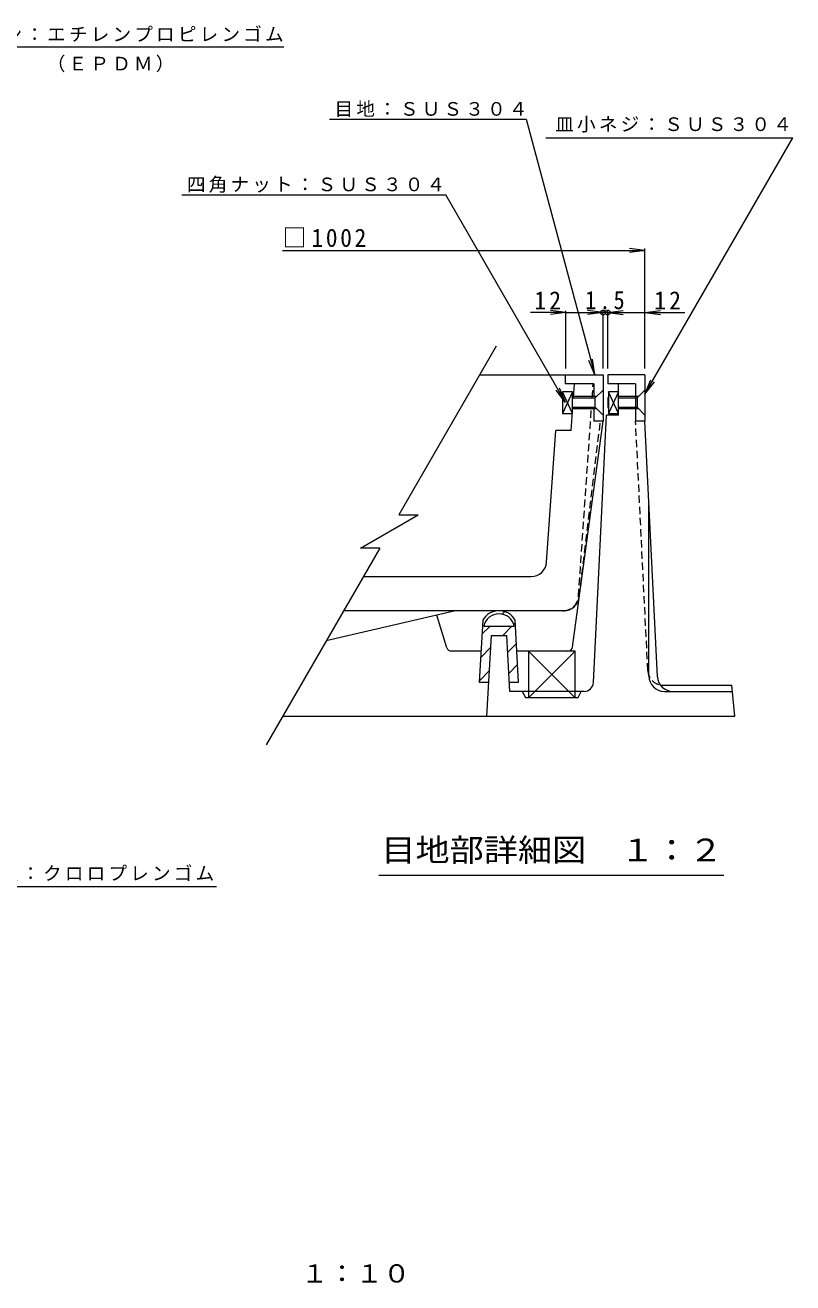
# Model space of a CAD drawing. Units: millimetres on the paper, enlarged 10 times, with parts at other scales. Extents: x -1920 to 1681, y -1371 to 1397.
# Drawn here: x 445 to 1681, y -1343 to 682 of the extents above; entities that cross this region are included whole.
import ezdxf
from ezdxf.enums import TextEntityAlignment as Align

# ---------------------------------------------------------------- set-up
doc = ezdxf.new("R2010")
doc.units = ezdxf.units.MM
doc.header["$LTSCALE"] = 10
doc.header["$PDMODE"] = 32
doc.header["$PDSIZE"] = 8
doc.linetypes.add('DASHED1', pattern=[1.8, 1.2, -0.6])
for name, color, linetype, lineweight in [('C-E', 7, 'Continuous', 9), ('D-0', 2, 'Continuous', 9), ('D-1', 3, 'Continuous', 9), ('D-2', 6, 'Continuous', 9), ('D-E', 7, 'Continuous', 9), ('D-F', 7, 'Continuous', 9), ('F-0_F-0ﾚｲﾔ', 7, 'Continuous', 9)]:
    doc.layers.add(name, color=color, linetype=linetype, lineweight=lineweight)
doc.styles.add('ＭＳ ゴシック', font='')
doc.styles.get('ＭＳ ゴシック').set_extended_font_data('MS Gothic')

msp = doc.modelspace()

# ---------------------------------------------------------------- linework, layer by layer
at = {"layer": 'C-E'}
for p, q in [((300.82, 646.53), (861.61, 646.53)), ((292.99, -705.08), (752.99, -705.08))]:
    msp.add_line(p, q, dxfattribs=at)
at = {"layer": 'D-0'}
for p, q in [((1383.05, 118.9), (1383.05, 103.9)), ((1443.05, 118.9), (1383.05, 118.9)), ((1428.05, 103.9), (1383.05, 103.9)), ((1400.55, 53.9), (1400.55, 103.9)), ((1428.05, 103.9), (1428.05, 43.9)), ((1383.05, 81.4), (1384.55, 82.9)), ((1384.55, 81.4), (1383.05, 81.4)), ((1383.05, 81.4), (1383.05, 66.4)), ((1400.55, 91.4), (1384.55, 56.4)), ((1400.55, 56.4), (1384.55, 91.4)), ((1433.05, 83.9), (1400.55, 83.9)), ((1400.55, 81.4), (1430.55, 81.4)), ((1400.55, 66.4), (1430.55, 66.4)), ((1433.05, 63.9), (1400.55, 63.9)), ((1443.05, 53.9), (1430.55, 66.4)), ((1360.02, -376.86), (1381.02, 53.9)), ((1400.55, 53.9), (1381.02, 53.9)), ((1384.55, 56.4), (1400.55, 56.4)), ((1463.16, -367.33), (1443, 43.9)), ((1449.3, -366.1), (1449.3, -84.73)), ((1195.55, -301.1), (1188.05, -431.1)), ((1195.55, -301.1), (1220.55, -301.1)), ((1225.55, -391.1), (1220.55, -301.1)), ((1472.62, -381.1), (1583.05, -381.1)), ((1588.05, -431.1), (1583.05, -381.1)), ((1345.04, -391.1), (1225.55, -391.1)), ((1474.3, -391.1), (1584.05, -391.1)), ((859.65, -431.1), (1588.05, -431.1))]:
    msp.add_line(p, q, dxfattribs=at)
at = {"layer": 'D-0', "linetype": 'DASHED1'}
msp.add_line((1447.65, -357.33), (1427.98, 43.9), dxfattribs=at)
at = {"layer": 'D-0'}
for points in [[(1443.05, 118.9), (1443.05, 43.9), (1428.05, 43.9)], [(1400.55, 91.4), (1384.55, 91.4), (1384.55, 56.4)], [(1443.05, 93.9), (1430.55, 81.4), (1430.55, 66.4)], [(1384.55, 66.4), (1383.05, 66.4), (1384.55, 64.9)], [(1245.55, -391.1), (1250.55, -401.1), (1335.55, -401.1), (1340.55, -391.1)]]:
    msp.add_lwpolyline(points, dxfattribs=at)
at = {"layer": 'D-0', "linetype": 'DASHED1'}
msp.add_arc((1472.62, -356.1), 25, 182.80652, 258.84421, dxfattribs=at)
at = {"layer": 'D-0'}
for centre, radius, start, end in [((1345.04, -376.1), 15, 270, 357.10945), ((1474.3, -366.1), 25, 180, 270), ((1488.13, -366.1), 25, 182.80643, 270), ((1472.62, -356.1), 25, 258.84421, 270)]:
    msp.add_arc(centre, radius, start, end, dxfattribs=at)
at = {"layer": 'D-1'}
for p, q in [((1177.19, 118.9), (1375.55, 118.9)), ((1314.82, 118.9), (1314.82, 103.9)), ((1360.55, 103.9), (1314.82, 103.9)), ((1327.96, 81.4), (1329.52, 103.9)), ((1360.55, 103.9), (1360.55, 83.9)), ((1375.55, 118.9), (1375.55, 43.9)), ((1326.23, 91.4), (1310.23, 56.4)), ((1326.23, 56.4), (1310.23, 91.4)), ((1365.55, 83.9), (1326.23, 83.9)), ((1326.23, 81.4), (1363.05, 81.4)), ((1375.55, 93.9), (1363.05, 81.4)), ((1363.05, 66.4), (1363.05, 81.4)), ((1324.32, 28.9), (1326.92, 66.4)), ((1326.23, 66.4), (1363.05, 66.4)), ((1365.55, 63.9), (1326.23, 63.9)), ((1360.55, 63.9), (1360.55, 43.9)), ((1375.55, 53.9), (1363.05, 66.4)), ((1326.48, -319.61), (1375.55, 43.9)), ((1375.55, 43.9), (1360.55, 43.9)), ((1284.67, -182.83), (1299.32, 28.9)), ((1324.32, 28.9), (1299.32, 28.9)), ((989.55, -206.1), (1259.73, -206.1)), ((1138.05, -261.1), (929.91, -309.4)), ((1312.53, -261.1), (957.8, -261.1)), ((1123.98, -320.81), (1107.77, -268.13)), ((1179.14, -326.1), (1131.14, -326.1)), ((1319.05, -326.1), (1236.89, -326.1))]:
    msp.add_line(p, q, dxfattribs=at)
at = {"layer": 'D-1', "linetype": 'DASHED1'}
for p, q in [((1358.09, 81.4), (1359.65, 103.9)), ((1335.99, -237.83), (1357.05, 66.4)), ((1337.05, -239.12), (1371.44, 43.9))]:
    msp.add_line(p, q, dxfattribs=at)
at = {"layer": 'D-1'}
msp.add_lwpolyline([(1326.23, 91.4), (1310.23, 91.4), (1310.23, 56.4), (1326.23, 56.4)], close=True, dxfattribs=at)
for centre, radius, start, end in [((1259.73, -181.1), 25, 270, 356.03862), ((1312.53, -236.1), 25, 270, 352.30998), ((1131.14, -318.6), 7.5, 197.10481, 270), ((1319.05, -318.6), 7.5, 270, 352.31168)]:
    msp.add_arc(centre, radius, start, end, dxfattribs=at)
at = {"layer": 'D-1', "linetype": 'DASHED1'}
for centre, end in [((1311.05, -236.1), 356.03853), ((1312.23, -236.1), 353.07018)]:
    msp.add_arc(centre, 25, 270, end, dxfattribs=at)
at = {"layer": 'D-2'}
for p, q in [((1217.19, -262.52), (1213.1, -266.61)), ((1181.9, -276.43), (1176.36, -376.1)), ((1234.49, -280.57), (1231.81, -283.26)), ((1239.52, -376.1), (1234.28, -276.51)), ((1193.61, -286.1), (1180.64, -299.07)), ((1183.57, -286.1), (1232.56, -286.1)), ((1228.96, -286.1), (1213.96, -301.1)), ((1194.47, -320.6), (1178.56, -336.5)), ((1236.26, -314.16), (1221.99, -328.43)), ((1330.55, -326.1), (1255.55, -326.1)), ((1255.55, -326.1), (1320.55, -391.1)), ((1255.55, -326.1), (1255.55, -391.1)), ((1330.55, -326.1), (1265.55, -391.1)), ((1330.55, -391.1), (1330.55, -326.1)), ((1192.39, -358.03), (1176.48, -373.94)), ((1238.03, -347.75), (1223.76, -362.02)), ((1176.36, -376.1), (1191.39, -376.1)), ((1224.5, -376.1), (1239.52, -376.1))]:
    msp.add_line(p, q, dxfattribs=at)
at = {"layer": 'D-2', "linetype": 'DASHED1'}
for p, q in [((1265.55, -391.1), (1255.55, -401.1)), ((1255.55, -391.1), (1255.55, -401.1)), ((1255.55, -401.1), (1330.55, -401.1)), ((1320.55, -391.1), (1330.55, -401.1)), ((1330.55, -401.1), (1330.55, -391.1))]:
    msp.add_line(p, q, dxfattribs=at)
at = {"layer": 'D-2'}
for radius, start, end in [(30, 29.09898, 150.71602), (25, 11.53581, 168.46419)]:
    msp.add_arc((1208.07, -291.1), radius, start, end, dxfattribs=at)
at = {"layer": 'D-E'}
for p, q in [((1283.71, 500.1), (1681.23, 500.1)), ((1443.05, 87.56), (1681.23, 500.1)), ((697.1, 408.59), (1122.2, 408.59)), ((1315.23, 74.26), (1122.2, 408.59)), ((1362.1, 118.9), (1352.53, 141.99)), ((1362.1, 118.9), (1358.83, 143.68)), ((1443.05, 87.56), (1452.62, 110.66)), ((1443.05, 87.56), (1458.27, 107.4)), ((1315.23, 74.26), (1300.01, 94.09)), ((1315.23, 74.26), (1305.66, 97.35))]:
    msp.add_line(p, q, dxfattribs=at)
msp.add_lwpolyline([(934.94, 530.47), (1251.82, 530.47), (1362.1, 118.9)], dxfattribs=at)
at = {"layer": 'D-F'}
for p, q in [((859.65, 318.9), (1443.05, 318.9)), ((1443.05, 318.9), (1418.27, 322.16)), ((1443.05, 318.9), (1418.27, 315.63)), ((1443.05, 128.9), (1443.05, 321.9)), ((1315.55, 218.9), (1258.7, 218.9)), ((1315.55, 218.9), (1290.77, 222.16)), ((1315.55, 218.9), (1290.77, 215.63)), ((1315.55, 128.9), (1315.55, 221.9)), ((1315.55, 218.9), (1375.55, 218.9)), ((1375.55, 218.9), (1350.77, 222.16)), ((1375.55, 218.9), (1350.77, 215.63)), ((1375.55, 128.9), (1375.55, 221.9)), ((1383.05, 218.9), (1375.55, 218.9)), ((1383.05, 218.9), (1407.84, 222.16)), ((1383.05, 128.9), (1383.05, 221.9)), ((1383.05, 218.9), (1407.84, 215.63)), ((1383.05, 218.9), (1443.05, 218.9)), ((1443.05, 218.9), (1467.84, 222.16)), ((1443.05, 218.9), (1467.84, 215.63)), ((1443.05, 218.9), (1507.44, 218.9)), ((1203.6, 164.64), (1046.95, -106.68)), ((984.94, -160.38), (1077.96, -106.68)), ((1046.95, -106.68), (1077.96, -106.68)), ((1015.95, -160.38), (832.97, -477.31)), ((1015.95, -160.38), (984.94, -160.38)), ((1014.79, -686.82), (1570.2, -686.82))]:
    msp.add_line(p, q, dxfattribs=at)
for p in [(1375.55, 218.9), (1383.05, 218.9)]:
    msp.add_point(p, dxfattribs=at)

# ---------------------------------------------------------------- texts
at = {"layer": 'C-E', "char_height": 21.99, "attachment_point": 7, "style": 'ＭＳ ゴシック'}
for s, insert in [('\\T1.17;パッキン：エチレンプロピレンゴム', (304.83, 653.78)), ('\\T1.17;（ＥＰＤＭ）', (479.83, 605.79)), ('\\T1.17;制振台座：クロロプレンゴム', (298.34, -697.28))]:
    msp.add_mtext(s, dxfattribs=dict(at, insert=insert))
at = {"layer": 'D-E', "char_height": 21.99, "attachment_point": 7, "style": 'ＭＳ ゴシック'}
for s, insert in [('\\T1.17;目地：ＳＵＳ３０４', (943.22, 533.61)), ('\\T1.17;皿小ネジ：ＳＵＳ３０４', (1298.59, 508.76)), ('\\T1.17;四角ナット：ＳＵＳ３０４', (705.39, 411.73))]:
    msp.add_mtext(s, dxfattribs=dict(at, insert=insert))
at = {"layer": 'D-F', "color": 3, "style": 'ＭＳ ゴシック', "width": 1.1}
msp.add_text('目地部詳細図\u3000１：２', height=36.66, dxfattribs=at).set_placement((1018.54, -675.7), align=Align.BOTTOM_LEFT)
at = {"layer": 'D-F', "color": 2, "char_height": 29.33, "attachment_point": 7, "style": 'ＭＳ ゴシック'}
for s, insert in [('\\T1.22;\\W0.95;□1002', (859.65, 323.9)), ('\\T1.27;\\W0.95;12', (1264.9, 223.9)), ('\\T1.27;\\W0.9;1.5', (1346.8, 223.9)), ('\\T1.27;\\W0.95;12', (1457.98, 223.9))]:
    msp.add_mtext(s, dxfattribs=dict(at, insert=insert))
at = {"layer": 'F-0_F-0ﾚｲﾔ', "color": 2, "style": 'ＭＳ ゴシック', "width": 1.1}
msp.add_text('１：１０', height=29.33, dxfattribs=at).set_placement((889.21, -1351.57), align=Align.BOTTOM_LEFT)

doc.saveas('drawing.dxf')
